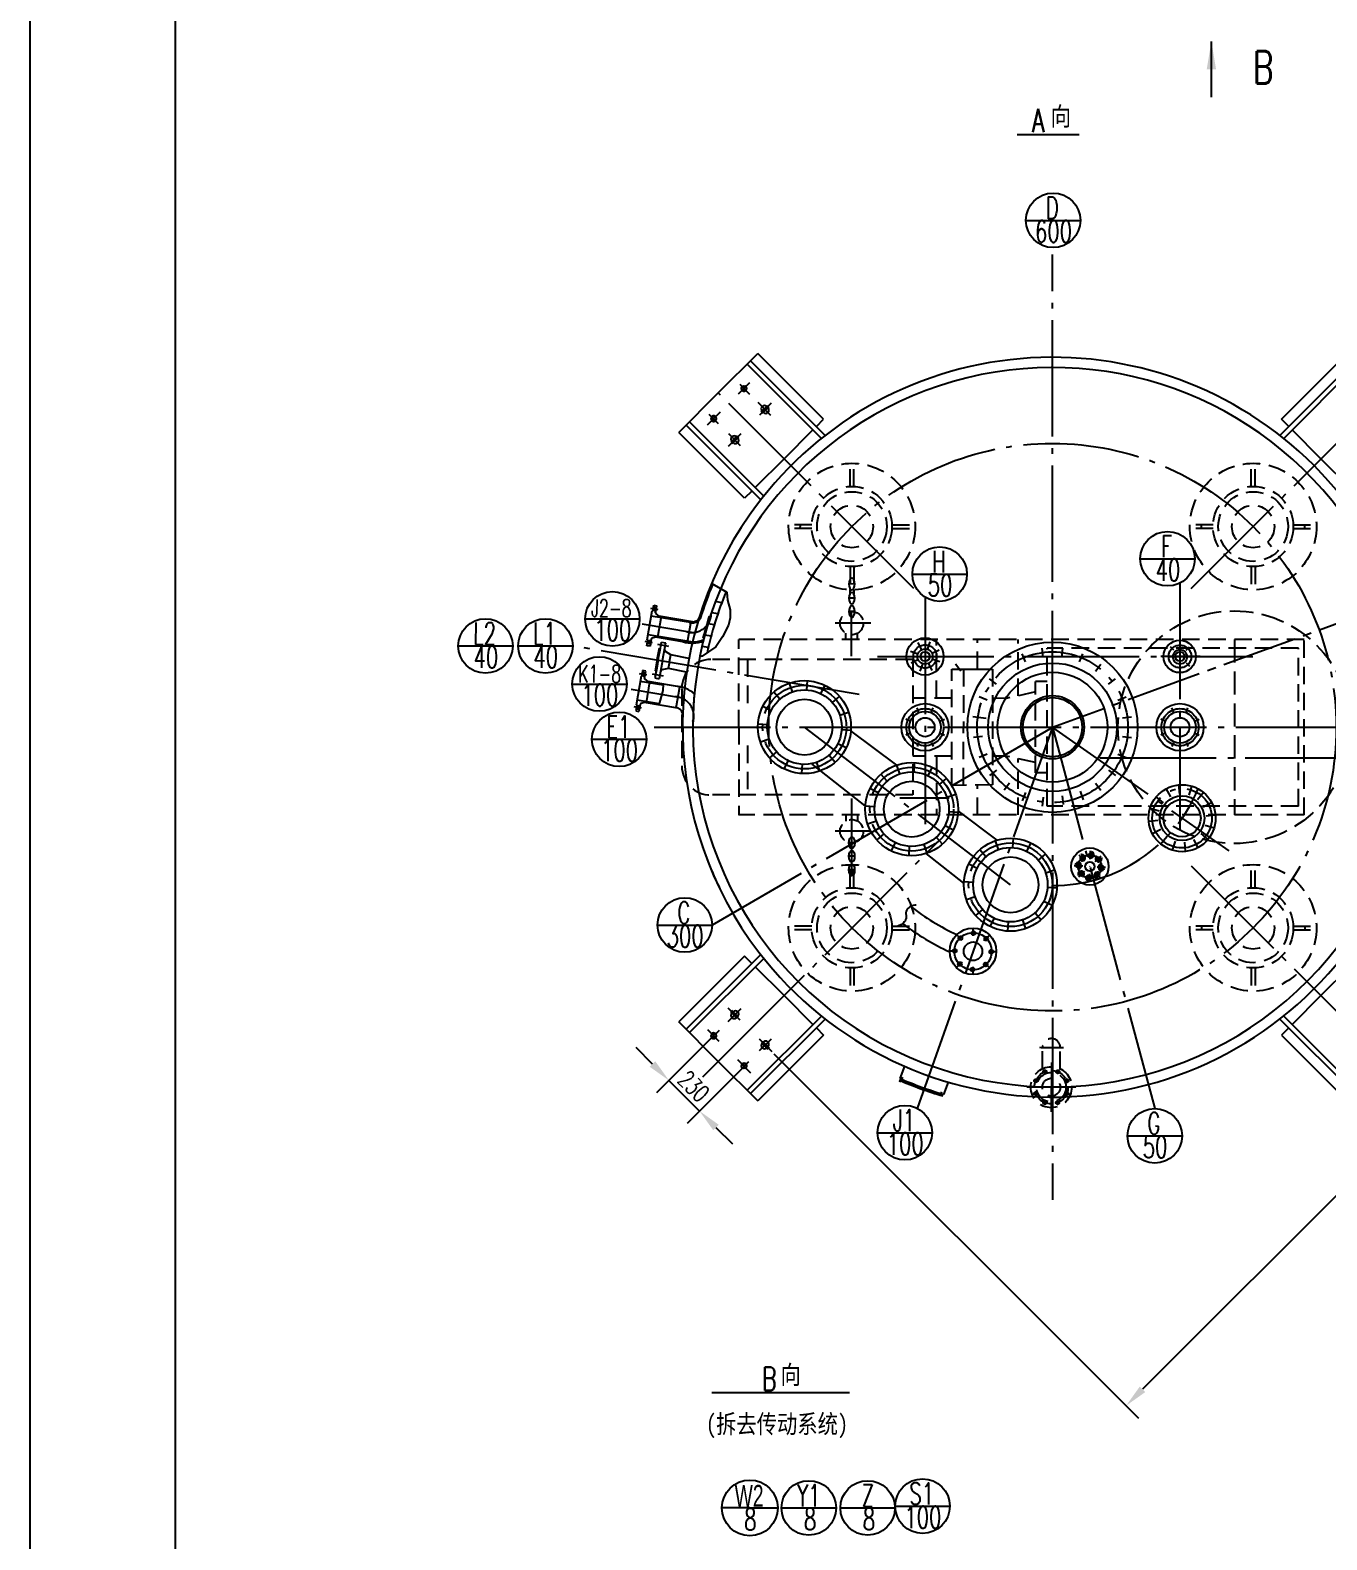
# Model space of a CAD drawing. Extents: x -1586 to 4745, y 878 to 5807.
# Drawn here: x -1586.5 to -1363.5, y 5029.7 to 5289.3 of the extents above; entities that cross this region are included whole.
import ezdxf
from ezdxf.enums import TextEntityAlignment as Align

# ---------------------------------------------------------------- set-up
doc = ezdxf.new("R2010")
doc.units = 0
doc.header["$MEASUREMENT"] = 0
doc.header["$PDMODE"] = 66
for name, pattern in [('CENTER', [17.5, 13, -1.5, 1.5, -1.5]), ('DASHDOT-M', [25, 20, -2, 1, -2]), ('DASHED', [5.5, 4, -1.5]), ('HIDDEN-M', [4.5, 3, -1.5])]:
    doc.linetypes.add(name, pattern=pattern)
doc.layers.get('0').update_dxf_attribs({"linetype": 'CONTINUOUS'})
doc.layers.get('DEFPOINTS').update_dxf_attribs({"linetype": 'CONTINUOUS'})
for name, color, linetype in [('2', 1, 'CONTINUOUS'), ('4', 4, 'CONTINUOUS'), ('SZB', 7, 'CONTINUOUS'), ('中心线层', 5, 'CENTER'), ('主体层', 1, 'CONTINUOUS'), ('剖面层', 3, 'CONTINUOUS'), ('图块层', 7, 'CONTINUOUS'), ('虚线层', 2, 'DASHED')]:
    doc.layers.add(name, color=color, linetype=linetype)
doc.styles.add('ROMANS', font='ROMANS', dxfattribs={"width": 0.7, "height": 175})
doc.styles.get("Standard").update_dxf_attribs({"font": 'txt.shx', "width": 0.7, "bigfont": 'hztxt.shx'})
doc.styles.add('STYLE1', font='txt.shx', dxfattribs={"width": 0.66})
doc.styles.add('STYLE3', font='SIMFANG.TTF', dxfattribs={"width": 0.8, "height": 3})
doc.dimstyles.new('STANDARD$0', dxfattribs={"dimtxt": 3, "dimasz": 4, "dimexe": 3, "dimexo": 0.5, "dimgap": 0.8, "dimtad": 1, "dimdsep": 46, "dimtxsty": 'Standard', "dimcen": 0, "dimadec": 0, "dimazin": 0, "dimtfac": 0.7, "dimtmove": 0, "dimatfit": 0, "dimfxl": 1, "dimtzin": 0, "dimarcsym": 0})

# ---------------------------------------------------------------- blocks, each defined once
blk = doc.blocks.new('*X39')
at = {"color": 0, "linetype": 'Continuous'}
for p, q in [((13294.1, 12317.9), (13317.8, 12341.7)), ((13346.1, 12281.6), (13369.7, 12305.2)), ((13396.6, 12243.7), (13420.1, 12267.2)), ((13445.7, 12204.4), (13469.1, 12227.8)), ((13493.2, 12163.6), (13516.6, 12186.9))]:
    blk.add_line(p, q, dxfattribs=at)
blk = doc.blocks.new('*D59')
at = {"layer": 'DEFPOINTS', "color": 0}
for p in [(-1468.94, 5116.35), (-1463.69, 5111.1), (-1476.63, 5108.66)]:
    blk.add_point(p, dxfattribs=at)
at = {"layer": '剖面层', "color": 0, "lineweight": -2}
for p, q in [((-1479.46, 5111.49), (-1482.29, 5114.31)), ((-1469.29, 5116), (-1478.75, 5106.54)), ((-1464.04, 5110.74), (-1473.5, 5101.28)), ((-1471.38, 5103.41), (-1476.63, 5108.66)), ((-1468.55, 5100.58), (-1465.72, 5097.75))]:
    blk.add_line(p, q, dxfattribs=at)
at = {"layer": '剖面层', "color": 0}
for points in [[(-1478.99, 5111.96), (-1479.93, 5111.01), (-1476.63, 5108.66)], [(-1468.08, 5101.05), (-1469.02, 5100.11), (-1471.38, 5103.41)]]:
    blk.add_solid(points, dxfattribs=at)
at = {"layer": '剖面层', "color": 0, "insert": (-1472.38, 5107.66), "char_height": 3, "attachment_point": 5, "rotation": 315}
blk.add_mtext('230', dxfattribs=at)
blk = doc.blocks.new('*D49')
at = {"layer": 'DEFPOINTS', "color": 0}
for p in [(-1354.91, 5217.74), (-1458.97, 5113.62), (-1398.03, 5052.72)]:
    blk.add_point(p, dxfattribs=at)
at = {"layer": '剖面层', "color": 0, "lineweight": -2}
for p, q in [((-1354.56, 5217.38), (-1291.85, 5154.71)), ((-1296.8, 5154), (-1395.2, 5055.55)), ((-1458.62, 5113.27), (-1395.91, 5050.6))]:
    blk.add_line(p, q, dxfattribs=at)
at = {"layer": '剖面层', "color": 0}
for points in [[(-1297.27, 5154.47), (-1296.33, 5153.53), (-1293.97, 5156.83)], [(-1395.67, 5056.02), (-1394.73, 5055.07), (-1398.03, 5052.72)]]:
    blk.add_solid(points, dxfattribs=at)
at = {"layer": '剖面层', "color": 0, "insert": (-1347.49, 5106.54), "char_height": 3, "attachment_point": 5, "rotation": 45.0162, "style": 'STYLE1'}
blk.add_mtext('\\A1;4610', dxfattribs=at)

msp = doc.modelspace()

# ---------------------------------------------------------------- linework, layer by layer
at = {"layer": '2', "color": 7, "linetype": 'Continuous'}
for p, q in [((-1416.742, 5271.314), (-1406.102, 5271.314)), ((-1469.269, 5194.121), (-1466.681, 5192.66)), ((-1466.681, 5192.66), (-1466.586, 5191.27)), ((-1466.586, 5191.27), (-1466.115, 5189.581)), ((-1466.115, 5189.581), (-1466.111, 5188.207)), ((-1466.369, 5186.972), (-1467.426, 5184.925)), ((-1466.111, 5188.207), (-1466.369, 5186.972)), ((-1467.426, 5184.925), (-1468.568, 5183.224)), ((-1470.921, 5181.634), (-1471.308, 5181.525)), ((-1468.568, 5183.224), (-1470.921, 5181.634)), ((-1469.238, 5054.999), (-1445.579, 5054.999))]:
    msp.add_line(p, q, dxfattribs=at)
at = {"layer": '2', "color": 6, "linetype": 'HIDDEN-M'}
for p, q in [((-1445.498, 5210.805), (-1445.498, 5214.792)), ((-1444.858, 5210.805), (-1444.858, 5214.792)), ((-1376.485, 5210.805), (-1376.485, 5214.792)), ((-1375.845, 5210.805), (-1375.845, 5214.792)), ((-1452.067, 5204.237), (-1456.054, 5204.237)), ((-1452.067, 5203.597), (-1456.054, 5203.597)), ((-1438.29, 5204.237), (-1434.303, 5204.237)), ((-1438.29, 5203.597), (-1434.303, 5203.597)), ((-1383.053, 5204.237), (-1387.04, 5204.237)), ((-1383.053, 5203.597), (-1387.04, 5203.597)), ((-1369.276, 5204.237), (-1365.29, 5204.237)), ((-1369.276, 5203.597), (-1365.29, 5203.597)), ((-1445.498, 5197.028), (-1445.498, 5193.041)), ((-1444.858, 5197.028), (-1444.858, 5193.041)), ((-1376.485, 5197.028), (-1376.485, 5193.041)), ((-1375.845, 5197.028), (-1375.845, 5193.041)), ((-1445.498, 5141.792), (-1445.498, 5146.417)), ((-1444.858, 5141.792), (-1444.858, 5146.507)), ((-1376.485, 5141.792), (-1376.485, 5145.778)), ((-1375.845, 5141.792), (-1375.845, 5145.778)), ((-1452.067, 5135.223), (-1456.054, 5135.223)), ((-1452.067, 5135.223), (-1456.054, 5135.223)), ((-1438.29, 5135.223), (-1434.303, 5135.223)), ((-1383.053, 5135.223), (-1387.04, 5135.223)), ((-1369.276, 5135.223), (-1365.29, 5135.223)), ((-1452.067, 5134.583), (-1456.054, 5134.583)), ((-1452.067, 5134.583), (-1456.054, 5134.583)), ((-1438.29, 5134.583), (-1434.303, 5134.583)), ((-1383.053, 5134.583), (-1387.04, 5134.583)), ((-1369.276, 5134.583), (-1365.29, 5134.583)), ((-1445.498, 5128.014), (-1445.498, 5124.028)), ((-1444.858, 5128.014), (-1444.858, 5124.028)), ((-1376.485, 5128.014), (-1376.485, 5124.028)), ((-1375.845, 5128.014), (-1375.845, 5124.028)), ((-1412.411, 5110.676), (-1412.398, 5114.346)), ((-1409.339, 5110.665), (-1409.326, 5114.336)), ((-1411.847, 5109.848), (-1412.11, 5110.488)), ((-1409.908, 5109.842), (-1409.641, 5110.479)), ((-1413.23, 5106.542), (-1413.87, 5106.28)), ((-1413.224, 5108.482), (-1413.861, 5108.748)), ((-1408.547, 5106.526), (-1407.91, 5106.259)), ((-1408.541, 5108.465), (-1407.901, 5108.728)), ((-1411.864, 5105.166), (-1412.13, 5104.528)), ((-1409.924, 5105.159), (-1409.662, 5104.519))]:
    msp.add_line(p, q, dxfattribs=at)
for centre, radius in [((-1445.178, 5203.917), 10.88), ((-1376.165, 5203.917), 10.88), ((-1445.178, 5203.917), 6.896), ((-1376.165, 5203.917), 6.896), ((-1445.178, 5203.917), 5.994), ((-1376.165, 5203.917), 5.994), ((-1445.178, 5203.917), 3.648), ((-1376.165, 5203.917), 3.648), ((-1445.178, 5134.903), 10.88), ((-1376.165, 5134.903), 10.88), ((-1445.178, 5134.903), 6.896), ((-1445.178, 5134.903), 5.994), ((-1376.165, 5134.903), 6.896), ((-1376.165, 5134.903), 5.994), ((-1445.178, 5134.903), 3.648), ((-1376.165, 5134.903), 3.648), ((-1410.886, 5107.504), 3.52), ((-1410.886, 5107.504), 2.88), ((-1410.886, 5107.504), 2.528), ((-1410.886, 5107.504), 1.536), ((-1411.978, 5110.168), 0.288), ((-1409.774, 5110.161), 0.288), ((-1413.55, 5106.411), 0.288), ((-1413.543, 5108.615), 0.288), ((-1408.229, 5106.392), 0.288), ((-1408.221, 5108.597), 0.288), ((-1411.997, 5104.847), 0.288), ((-1409.793, 5104.839), 0.288)]:
    msp.add_circle(centre, radius, dxfattribs=at)
at = {"layer": '2', "color": 7, "linetype": 'Continuous'}
for centre, start, end in [((-1468.937, 5116.349), 216.24469, 151.66254), ((-1463.733, 5111.144), 298.33746, 233.75531)]:
    msp.add_arc(centre, 0.48, start, end, dxfattribs=at)
at = {"layer": '2', "color": 6, "linetype": 'HIDDEN-M'}
msp.add_arc((-1410.862, 5114.32), 1.536, 359.00232, 180.60148, dxfattribs=at)
msp.add_arc((-1410.862, 5114.32), 1.536, 359.00232, 180.60148, dxfattribs=at)
at = {"layer": 'SZB', "color": 4, "linetype": 'Continuous'}
msp.add_line((-1383.346, 5277.751), (-1383.346, 5287.351), dxfattribs=at)
at = {"layer": 'SZB', "color": 7, "linetype": 'Continuous'}
for q in [(-1467.526, 5035.153), (-1457.926, 5035.153)]:
    msp.add_line((-1462.726, 5035.153), q, dxfattribs=at)
msp.add_circle((-1462.726, 5035.153), 4.8, dxfattribs=at)
at = {"layer": 'SZB', "color": 4, "linetype": 'Continuous'}
msp.add_solid([(-1383.346, 5287.351), (-1384.146, 5282.551), (-1382.546, 5282.551)], dxfattribs=at)
at = {"layer": '中心线层', "color": 5, "linetype": 'DASHDOT-M'}
for p, q in [((-1410.672, 5169.41), (-1410.672, 5250.69)), ((-1464.695, 5226.714), (-1462.718, 5228.69)), ((-1464.447, 5228.39), (-1462.766, 5226.709)), ((-1434.527, 5193.265), (-1468.145, 5226.884)), ((-1386.817, 5193.265), (-1353.198, 5226.884)), ((-1467.807, 5223.601), (-1470.08, 5221.328)), ((-1469.803, 5223.23), (-1468.16, 5221.612)), ((-1459.09, 5223.033), (-1461.315, 5225.258)), ((-1461.025, 5223.143), (-1458.999, 5225.168)), ((-1460.767, 5223.627), (-1459.643, 5224.751)), ((-1460.553, 5223.388), (-1459.404, 5224.538)), ((-1464.286, 5219.882), (-1466.46, 5217.708)), ((-1464.322, 5217.803), (-1466.333, 5219.846)), ((-1464.889, 5219.505), (-1466.013, 5218.381)), ((-1464.65, 5219.291), (-1465.799, 5218.142)), ((-1388.752, 5194.205), (-1388.752, 5152.749)), ((-1478.515, 5189.597), (-1479.777, 5189.81)), ((-1432.592, 5191.627), (-1432.592, 5152.749)), ((-1472.734, 5185.697), (-1481.224, 5187.136)), ((-1443.914, 5175.036), (-1493.19, 5183.386)), ((-1479.472, 5183.917), (-1480.734, 5184.13)), ((-1433.759, 5181.974), (-1435.119, 5182.444)), ((-1433.132, 5182.681), (-1433.761, 5183.975)), ((-1432.592, 5181.57), (-1432.596, 5181.639)), ((-1432.188, 5182.738), (-1431.718, 5184.098)), ((-1431.48, 5182.11), (-1430.186, 5182.739)), ((-1415.318, 5180.627), (-1415.908, 5182.051)), ((-1412.256, 5181.447), (-1412.458, 5182.975)), ((-1409.087, 5181.447), (-1408.886, 5182.975)), ((-1406.025, 5180.627), (-1405.436, 5182.051)), ((-1389.826, 5182.645), (-1390.405, 5183.224)), ((-1387.677, 5182.645), (-1387.098, 5183.224)), ((-1440.77, 5181.57), (-1376.194, 5181.57)), ((-1433.703, 5181.03), (-1434.997, 5180.4)), ((-1432.995, 5180.402), (-1433.465, 5179.042)), ((-1432.051, 5180.459), (-1431.422, 5179.165)), ((-1431.424, 5181.166), (-1430.064, 5180.696)), ((-1426.441, 5179.042), (-1427.379, 5180.265)), ((-1403.281, 5179.042), (-1402.342, 5180.265)), ((-1385.268, 5181.57), (-1392.056, 5181.57)), ((-1387.677, 5180.495), (-1387.098, 5179.916)), ((-1480.413, 5178.366), (-1481.674, 5178.581)), ((-1420.304, 5176.801), (-1421.527, 5177.739)), ((-1401.039, 5176.801), (-1399.817, 5177.739)), ((-1474.637, 5174.465), (-1483.128, 5175.904)), ((-1421.889, 5174.056), (-1423.313, 5174.646)), ((-1399.455, 5174.056), (-1398.031, 5174.646)), ((-1481.381, 5172.687), (-1482.642, 5172.903)), ((-1433.697, 5172.078), (-1433.967, 5172.729)), ((-1431.486, 5172.078), (-1431.217, 5172.729)), ((-1389.857, 5172.078), (-1390.127, 5172.729)), ((-1387.646, 5172.078), (-1387.377, 5172.729)), ((-1479.163, 5169.41), (-1315.952, 5169.41)), ((-1410.672, 5169.366), (-1469.226, 5135.392)), ((-1417.907, 5142.317), (-1453.31, 5169.41)), ((-1435.26, 5170.515), (-1435.911, 5170.785)), ((-1410.672, 5169.41), (-1433.929, 5103.854)), ((-1429.923, 5170.515), (-1429.272, 5170.785)), ((-1422.103, 5170.915), (-1424.377, 5171.214)), ((-1410.672, 5169.41), (-1410.672, 5088.13)), ((-1410.672, 5169.41), (-1393.089, 5103.826)), ((-1410.672, 5169.366), (-1380.338, 5148.126)), ((-1398.634, 5170.995), (-1397.106, 5171.196)), ((-1391.42, 5170.515), (-1392.071, 5170.785)), ((-1386.083, 5170.515), (-1385.432, 5170.785)), ((-1435.26, 5168.305), (-1435.911, 5168.035)), ((-1433.697, 5166.741), (-1433.967, 5166.09)), ((-1431.486, 5166.741), (-1431.217, 5166.09)), ((-1429.923, 5168.305), (-1429.272, 5168.035)), ((-1422.709, 5167.825), (-1424.237, 5167.624)), ((-1398.634, 5167.825), (-1397.106, 5167.624)), ((-1391.42, 5168.305), (-1392.071, 5168.035)), ((-1389.857, 5166.741), (-1390.127, 5166.09)), ((-1387.646, 5166.741), (-1387.377, 5166.09)), ((-1386.083, 5168.305), (-1385.432, 5168.035)), ((-1421.889, 5164.764), (-1423.313, 5164.174)), ((-1402.545, 5164.13), (-1358.828, 5164.13)), ((-1399.455, 5164.764), (-1398.031, 5164.174)), ((-1420.304, 5162.019), (-1421.527, 5161.08)), ((-1401.039, 5162.019), (-1399.817, 5161.08)), ((-1388.752, 5161.44), (-1388.752, 5151.69)), ((-1418.063, 5159.778), (-1419.001, 5158.555)), ((-1405.944, 5158.385), (-1405.384, 5156.949)), ((-1403.281, 5159.778), (-1402.342, 5158.555)), ((-1390.339, 5157.42), (-1391.1, 5158.848)), ((-1388.792, 5157.887), (-1388.948, 5159.498)), ((-1387.184, 5157.727), (-1386.712, 5159.275)), ((-1436.946, 5157.25), (-1428.461, 5157.25)), ((-1415.318, 5158.193), (-1415.908, 5156.769)), ((-1412.256, 5157.372), (-1412.458, 5155.844)), ((-1409.022, 5157.627), (-1408.852, 5156.095)), ((-1391.589, 5156.396), (-1392.839, 5157.424)), ((-1385.759, 5156.963), (-1384.731, 5158.213)), ((-1384.736, 5155.713), (-1383.308, 5156.474)), ((-1392.513, 5153.364), (-1394.124, 5153.207)), ((-1392.353, 5154.972), (-1393.901, 5155.443)), ((-1384.268, 5154.166), (-1382.658, 5154.323)), ((-1392.046, 5151.817), (-1393.474, 5151.056)), ((-1391.022, 5150.566), (-1392.05, 5149.317)), ((-1385.192, 5151.133), (-1383.942, 5150.105)), ((-1384.429, 5152.558), (-1382.881, 5152.086)), ((-1467.466, 5112.615), (-1430.492, 5149.589)), ((-1404.201, 5146.69), (-1404.145, 5148.128)), ((-1389.598, 5149.803), (-1390.069, 5148.255)), ((-1387.99, 5149.642), (-1387.833, 5148.032)), ((-1386.443, 5150.11), (-1385.681, 5148.682)), ((-1405.484, 5145.504), (-1406.922, 5145.56)), ((-1405.089, 5146.363), (-1406.065, 5147.419)), ((-1404.25, 5145.456), (-1404.222, 5145.519)), ((-1403.343, 5146.295), (-1402.286, 5147.272)), ((-1403.015, 5145.407), (-1401.577, 5145.351)), ((-1386.817, 5145.555), (-1353.198, 5111.936)), ((-1405.157, 5144.617), (-1406.213, 5143.64)), ((-1404.298, 5144.221), (-1404.354, 5142.783)), ((-1403.411, 5144.549), (-1402.434, 5143.492)), ((-1426.215, 5132.757), (-1427.139, 5133.688)), ((-1424.335, 5133.529), (-1424.331, 5134.841)), ((-1422.46, 5132.746), (-1421.53, 5133.671)), ((-1426.998, 5130.882), (-1428.309, 5130.886)), ((-1421.688, 5130.867), (-1420.377, 5130.863)), ((-1426.226, 5129.003), (-1427.156, 5128.078)), ((-1424.351, 5128.22), (-1424.355, 5126.908)), ((-1422.471, 5128.992), (-1421.546, 5128.062)), ((-1464.295, 5120.991), (-1466.52, 5118.766)), ((-1464.405, 5119.057), (-1466.43, 5121.082)), ((-1464.889, 5119.315), (-1466.013, 5120.439)), ((-1464.65, 5119.528), (-1465.799, 5120.678)), ((-1467.976, 5115.387), (-1469.952, 5117.363)), ((-1469.652, 5115.634), (-1467.971, 5117.315)), ((-1461.144, 5115.796), (-1458.97, 5113.622)), ((-1459.064, 5115.76), (-1461.108, 5113.749)), ((-1460.767, 5115.193), (-1459.643, 5114.068)), ((-1460.553, 5115.432), (-1459.404, 5114.282)), ((-1467.466, 5112.615), (-1470.861, 5109.221)), ((-1464.863, 5112.274), (-1462.59, 5110.001)), ((-1464.492, 5110.278), (-1462.874, 5111.922)), ((-1410.871, 5111.728), (-1410.9, 5103.28)), ((-1406.662, 5107.489), (-1415.11, 5107.518))]:
    msp.add_line(p, q, dxfattribs=at)
at = {"layer": '中心线层'}
for p, q in [((-1352.548, 5190.572), (-1410.657, 5169.356)), ((-1476.653, 5183.295), (-1478.54, 5183.651)), ((-1477.597, 5178.17), (-1479.483, 5178.526))]:
    msp.add_line(p, q, dxfattribs=at)
at = {"layer": '中心线层', "color": 5, "linetype": 'DASHDOT-M'}
for centre, radius in [((-1410.672, 5169.41), 48.8), ((-1432.592, 5181.57), 2), ((-1410.672, 5169.41), 12.96), ((-1388.752, 5181.57), 1.952), ((-1453.328, 5169.424), 7.2), ((-1432.592, 5169.41), 3.2), ((-1388.752, 5169.41), 3.2), ((-1434.89, 5155.314), 7.2), ((-1388.391, 5153.765), 5.12), ((-1417.907, 5142.317), 7.2), ((-1404.25, 5145.456), 2), ((-1424.343, 5130.875), 3.2)]:
    msp.add_circle(centre, radius, dxfattribs=at)
for centre, radius, start, end in [((-1463.733, 5227.675), 0.48, 126.24469, 61.66254), ((-1468.937, 5222.471), 0.48, 208.33746, 143.75531), ((-1472.645, 5188.976), 3.281, 252.30549, 357.9963), ((-1475.634, 5171.34), 3.281, 342.76787, 88.45868), ((-1410.672, 5169.366), 27.2, 270, 337.15601), ((-1410.672, 5169.359), 55.04, 267.6987, 271.974)]:
    msp.add_arc(centre, radius, start, end, dxfattribs=at)
at = {"layer": '主体层', "color": 1, "linetype": 'Continuous'}
for p, q in [((-1468.145, 5226.884), (-1461.357, 5233.672)), ((-1450.043, 5222.358), (-1461.357, 5233.672)), ((-1371.3, 5222.358), (-1359.986, 5233.672)), ((-1450.426, 5219.075), (-1463.19, 5231.839)), ((-1449.768, 5219.594), (-1462.602, 5232.427)), ((-1371.575, 5219.594), (-1358.742, 5232.427)), ((-1370.918, 5219.075), (-1358.153, 5231.839)), ((-1468.145, 5226.884), (-1474.933, 5220.095)), ((-1460.395, 5223.546), (-1460.622, 5223.772)), ((-1459.603, 5224.338), (-1459.83, 5224.564)), ((-1460.856, 5208.507), (-1473.689, 5221.34)), ((-1460.337, 5209.164), (-1473.101, 5221.928)), ((-1451.288, 5221.114), (-1450.043, 5222.358)), ((-1370.055, 5221.114), (-1371.3, 5222.358)), ((-1463.62, 5208.782), (-1474.933, 5220.095)), ((-1465.6, 5218.342), (-1465.826, 5218.568)), ((-1464.808, 5219.134), (-1465.034, 5219.36)), ((-1456.832, 5215.57), (-1451.876, 5220.525)), ((-1364.512, 5215.57), (-1369.467, 5220.525)), ((-1456.832, 5215.57), (-1461.787, 5210.614)), ((-1364.512, 5215.57), (-1359.556, 5210.614)), ((-1462.375, 5210.026), (-1463.62, 5208.782)), ((-1480.36, 5184.424), (-1479.52, 5189.409)), ((-1479.52, 5189.409), (-1479.426, 5189.393)), ((-1479.426, 5189.393), (-1479.261, 5190.372)), ((-1478.878, 5189.366), (-1479.415, 5189.457)), ((-1478.783, 5189.934), (-1479.319, 5190.025)), ((-1479.261, 5190.372), (-1478.724, 5190.281)), ((-1478.928, 5189.071), (-1478.724, 5190.281)), ((-1472.614, 5187.332), (-1479.669, 5188.527)), ((-1478.303, 5188.491), (-1478.851, 5188.891)), ((-1477.994, 5188.438), (-1478.604, 5184.842)), ((-1472.581, 5187.521), (-1478.303, 5188.491)), ((-1472.883, 5187.572), (-1473.493, 5183.976)), ((-1469.733, 5188.483), (-1469.496, 5188.41)), ((-1480.43, 5183.429), (-1480.265, 5184.408)), ((-1480.265, 5184.408), (-1480.36, 5184.424)), ((-1479.74, 5184.254), (-1480.276, 5184.345)), ((-1472.893, 5184.069), (-1480.211, 5185.309)), ((-1479.686, 5184.573), (-1479.894, 5183.339)), ((-1478.91, 5184.894), (-1479.56, 5184.696)), ((-1472.925, 5183.879), (-1478.91, 5184.894)), ((-1470.808, 5184.708), (-1470.592, 5184.674)), ((-1479.894, 5183.339), (-1480.43, 5183.429)), ((-1479.835, 5183.686), (-1480.372, 5183.777)), ((-1478.669, 5181.062), (-1478.267, 5183.042)), ((-1478.492, 5181.03), (-1478.09, 5183.008)), ((-1478.267, 5183.042), (-1478.09, 5183.008)), ((-1478.09, 5183.008), (-1477.891, 5184.043)), ((-1477.891, 5184.043), (-1477.152, 5183.904)), ((-1477.726, 5180.885), (-1477.152, 5183.904)), ((-1476.296, 5181.835), (-1477.25, 5182.442)), ((-1473.197, 5181.251), (-1476.296, 5181.835)), ((-1481.157, 5179.142), (-1481.323, 5178.164)), ((-1480.62, 5179.05), (-1481.157, 5179.142)), ((-1480.831, 5177.816), (-1480.62, 5179.05)), ((-1478.738, 5179.574), (-1479.056, 5177.884)), ((-1478.669, 5181.065), (-1479.015, 5179.075)), ((-1479.015, 5179.075), (-1478.838, 5179.041)), ((-1478.492, 5181.03), (-1478.738, 5179.574)), ((-1477.726, 5180.885), (-1478.318, 5177.744)), ((-1476.741, 5179.48), (-1477.849, 5179.262)), ((-1473.618, 5178.891), (-1476.741, 5179.48)), ((-1481.418, 5178.18), (-1482.268, 5173.196)), ((-1477.654, 5176.632), (-1481.569, 5177.295)), ((-1481.323, 5178.164), (-1481.418, 5178.18)), ((-1480.776, 5178.135), (-1481.313, 5178.227)), ((-1480.68, 5178.703), (-1481.216, 5178.795)), ((-1480.204, 5177.258), (-1480.752, 5177.66)), ((-1480.507, 5173.61), (-1479.898, 5177.207)), ((-1474.219, 5176.244), (-1480.204, 5177.258)), ((-1479.056, 5177.884), (-1478.318, 5177.744)), ((-1477.652, 5176.826), (-1477.66, 5175.725)), ((-1478.319, 5173.434), (-1482.117, 5174.077)), ((-1478.135, 5174.083), (-1478.372, 5173.248)), ((-1477.66, 5175.725), (-1478.135, 5174.083)), ((-1475.396, 5172.744), (-1474.787, 5176.34)), ((-1482.173, 5173.18), (-1482.34, 5172.202)), ((-1482.34, 5172.202), (-1481.804, 5172.11)), ((-1481.744, 5172.457), (-1482.281, 5172.549)), ((-1482.268, 5173.196), (-1482.173, 5173.18)), ((-1481.648, 5173.025), (-1482.184, 5173.117)), ((-1481.597, 5173.32), (-1481.804, 5172.11)), ((-1480.816, 5173.662), (-1481.465, 5173.465)), ((-1475.094, 5172.693), (-1480.816, 5173.662)), ((-1437.45, 5162.894), (-1445.352, 5168.794)), ((-1442.869, 5155.902), (-1452.011, 5163.06)), ((-1420.168, 5149.991), (-1426.896, 5155.014)), ((-1425.901, 5142.615), (-1432.407, 5147.709)), ((-1463.62, 5130.038), (-1474.933, 5118.724)), ((-1460.856, 5130.313), (-1473.689, 5117.48)), ((-1462.375, 5128.794), (-1463.62, 5130.038)), ((-1460.337, 5129.656), (-1473.101, 5116.892)), ((-1456.832, 5123.25), (-1461.787, 5128.205)), ((-1364.512, 5123.25), (-1359.556, 5128.205)), ((-1456.832, 5123.25), (-1451.876, 5118.295)), ((-1364.512, 5123.25), (-1369.467, 5118.295)), ((-1465.6, 5120.478), (-1465.826, 5120.252)), ((-1464.808, 5119.686), (-1465.034, 5119.46)), ((-1450.426, 5119.745), (-1463.19, 5106.981)), ((-1370.918, 5119.745), (-1358.153, 5106.981)), ((-1468.145, 5111.936), (-1474.933, 5118.724)), ((-1449.768, 5119.226), (-1462.602, 5106.393)), ((-1451.288, 5117.706), (-1450.043, 5116.462)), ((-1371.575, 5119.226), (-1358.742, 5106.393)), ((-1370.055, 5117.706), (-1371.3, 5116.462)), ((-1450.043, 5116.462), (-1461.357, 5105.148)), ((-1460.395, 5115.274), (-1460.622, 5115.047)), ((-1459.603, 5114.482), (-1459.83, 5114.256)), ((-1371.3, 5116.462), (-1359.986, 5105.148)), ((-1468.145, 5111.936), (-1461.357, 5105.148)), ((-1436.417, 5109.195), (-1436.972, 5108.363)), ((-1436.145, 5111.117), (-1436.913, 5109.008)), ((-1429.756, 5106.699), (-1430.034, 5106.005)), ((-1428.628, 5108.381), (-1429.395, 5106.272))]:
    msp.add_line(p, q, dxfattribs=at)
at = {"layer": '主体层'}
for p, q in [((-1476.543, 5180.682), (-1476.324, 5181.841)), ((-1476.55, 5180.645), (-1476.768, 5179.485))]:
    msp.add_line(p, q, dxfattribs=at)
at = {"layer": '主体层', "color": 1, "linetype": 'Continuous'}
for centre, radius in [((-1463.733, 5227.675), 0.416), ((-1468.937, 5222.471), 0.416), ((-1432.592, 5181.57), 3.2), ((-1388.794, 5181.57), 2.781), ((-1432.592, 5181.57), 1.308), ((-1432.592, 5181.57), 0.8), ((-1410.672, 5169.41), 14.64), ((-1388.752, 5181.518), 1.239), ((-1388.752, 5181.57), 0.812), ((-1410.672, 5169.41), 11.04), ((-1453.328, 5169.424), 8), ((-1410.672, 5169.41), 9.44), ((-1453.328, 5169.424), 6.4), ((-1453.328, 5169.424), 4.8), ((-1410.672, 5169.41), 5.44), ((-1410.672, 5169.41), 5.088), ((-1432.592, 5169.41), 4.064), ((-1432.592, 5169.41), 2.72), ((-1388.752, 5169.41), 4.064), ((-1388.752, 5169.41), 2.72), ((-1432.592, 5169.41), 1.632), ((-1388.752, 5169.41), 1.632), ((-1434.89, 5155.314), 8), ((-1434.89, 5155.314), 6.4), ((-1434.89, 5155.314), 4.8), ((-1388.391, 5153.765), 5.76), ((-1388.391, 5153.765), 3.84), ((-1388.391, 5153.765), 3.2), ((-1417.907, 5142.317), 8), ((-1417.907, 5142.317), 6.4), ((-1404.25, 5145.456), 3.2), ((-1417.907, 5142.317), 4.8), ((-1406.245, 5145.594), 0.321), ((-1405.563, 5146.965), 0.321), ((-1404.25, 5145.456), 0.8), ((-1404.111, 5147.451), 0.321), ((-1402.741, 5146.769), 0.321), ((-1402.255, 5145.317), 0.321), ((-1405.758, 5144.143), 0.321), ((-1404.388, 5143.461), 0.321), ((-1402.937, 5143.947), 0.321), ((-1424.343, 5130.875), 4), ((-1426.519, 5133.144), 0.321), ((-1424.343, 5130.875), 1.6), ((-1424.277, 5134.018), 0.321), ((-1422.074, 5133.05), 0.321), ((-1427.486, 5130.941), 0.321), ((-1421.2, 5130.808), 0.321), ((-1426.612, 5128.699), 0.321), ((-1424.409, 5127.732), 0.321), ((-1422.167, 5128.605), 0.321), ((-1468.937, 5116.349), 0.416), ((-1463.733, 5111.144), 0.416)]:
    msp.add_circle(centre, radius, dxfattribs=at)
for centre, radius, start, end in [((-1410.672, 5169.41), 61.856, 325, 180), ((-1410.672, 5169.41), 63.616, 45, 145), ((-1460.226, 5224.168), 0.56, 45, 225), ((-1459.999, 5223.942), 0.56, 225, 45), ((-1465.43, 5218.964), 0.56, 45, 225), ((-1465.204, 5218.738), 0.56, 225, 45), ((-1410.672, 5169.41), 63.616, 325, 45), ((-1410.672, 5169.41), 63.616, 145, 217.46653), ((-1410.652, 5169.4), 63.424, 157.15247, 162.84862), ((-1410.652, 5169.4), 60.8, 157.43913, 167.85117), ((-1478.738, 5189.046), 0.192, 170.43924, 233.87419), ((-1472.645, 5188.976), 1.649, 252.30549, 357.9963), ((-1472.645, 5188.976), 1.457, 252.30549, 357.9963), ((-1311.105, 5141.261), 165.507, 163.42209, 164.78087), ((-1479.504, 5184.512), 0.192, 106.94714, 170.38209), ((-1472.645, 5188.976), 5.105, 252.30549, 292.43613), ((-1472.645, 5188.976), 4.913, 252.30549, 294.1082), ((-1477.121, 5182.645), 0.24, 169.31707, 237.51566), ((-1477.803, 5179.027), 0.24, 101.11848, 169.31707), ((-1480.639, 5177.814), 0.192, 170.38209, 233.81704), ((-1475.634, 5171.34), 5.105, 48.32804, 88.45868), ((-1410.672, 5169.41), 61.856, 173.08233, 325), ((-1481.409, 5173.281), 0.192, 106.88999, 170.32494), ((-1475.584, 5171.373), 1.4, 14.09044, 89.21149), ((-1410.65, 5169.411), 63.616, 198.85025, 205.91392), ((-1410.701, 5169.326), 39.2, 231.60352, 245.21247), ((-1410.701, 5169.326), 42.4, 232.62129, 245.41477), ((-1410.672, 5169.41), 63.616, 217.46653, 325), ((-1465.43, 5119.856), 0.56, 135, 315), ((-1465.204, 5120.082), 0.56, 315, 135), ((-1460.226, 5114.652), 0.56, 135, 315), ((-1459.999, 5114.878), 0.56, 315, 135), ((-1410.672, 5169.41), 65.856, 246.51779, 253.48221), ((-1410.81, 5169.133), 65.856, 246.51779, 253.48221)]:
    msp.add_arc(centre, radius, start, end, dxfattribs=at)
at = {"layer": '剖面层'}
for p, q in [((-1415.251, 5256.571), (-1405.874, 5256.571)), ((-1454.06, 5203.597), (-1454.036, 5204.237)), ((-1385.047, 5203.597), (-1385.047, 5204.237)), ((-1367.283, 5203.597), (-1367.283, 5204.237)), ((-1395.571, 5198.382), (-1386.194, 5198.382)), ((-1434.765, 5195.736), (-1425.388, 5195.736)), ((-1444.69, 5194.034), (-1445.681, 5194.041)), ((-1445.503, 5193.067), (-1445.503, 5192.407)), ((-1444.865, 5193.067), (-1444.865, 5192.35)), ((-1444.69, 5191.6), (-1445.681, 5191.606)), ((-1491.049, 5188.031), (-1481.672, 5188.031)), ((-1441.936, 5187.295), (-1448.035, 5187.295)), ((-1444.688, 5189.293), (-1445.679, 5189.299)), ((-1445.218, 5181.644), (-1445.218, 5189.294)), ((-1446.218, 5184.505), (-1446.218, 5185.571)), ((-1445.218, 5182.066), (-1445.218, 5186.313)), ((-1444.218, 5184.505), (-1444.218, 5185.554)), ((-1512.875, 5183.383), (-1503.498, 5183.383)), ((-1502.567, 5183.386), (-1493.19, 5183.386)), ((-1493.272, 5176.839), (-1483.895, 5176.839)), ((-1411.593, 5177.276), (-1413.593, 5177.276)), ((-1418.57, 5174.37), (-1420.965, 5174.376)), ((-1489.883, 5167.331), (-1480.506, 5167.331)), ((-1418.593, 5164.455), (-1420.965, 5164.455)), ((-1411.593, 5161.543), (-1413.593, 5161.543)), ((-1445.218, 5157.176), (-1445.218, 5143.787)), ((-1446.218, 5154.315), (-1446.218, 5153.248)), ((-1444.218, 5154.315), (-1444.218, 5153.266)), ((-1441.936, 5151.525), (-1448.035, 5151.525)), ((-1444.695, 5149.534), (-1445.686, 5149.528)), ((-1444.698, 5147.227), (-1445.69, 5147.221)), ((-1444.698, 5144.88), (-1445.69, 5144.874)), ((-1478.603, 5135.392), (-1469.226, 5135.392)), ((-1385.047, 5135.223), (-1385.047, 5134.583)), ((-1367.283, 5135.223), (-1367.283, 5134.583)), ((-1440.751, 5099.679), (-1431.374, 5099.679)), ((-1397.778, 5099.138), (-1388.401, 5099.138)), ((-1457.279, 5035.153), (-1447.902, 5035.153)), ((-1447.143, 5035.152), (-1437.766, 5035.152)), ((-1437.709, 5035.468), (-1428.333, 5035.468))]:
    msp.add_line(p, q, dxfattribs=at)
for centre in [(-1410.562, 5256.571), (-1390.882, 5198.382), (-1430.077, 5195.736), (-1486.361, 5188.031), (-1508.186, 5183.383), (-1497.879, 5183.386), (-1488.583, 5176.839), (-1485.195, 5167.331), (-1473.914, 5135.392), (-1436.062, 5099.679), (-1393.089, 5099.138), (-1452.591, 5035.153), (-1442.455, 5035.152), (-1433.021, 5035.468)]:
    msp.add_circle(centre, 4.688, dxfattribs=at)
at = {"layer": '剖面层', "extrusion": (0, 0, -1)}
for centre in [(-1445.186, 5194.037), (-1445.186, 5191.603), (-1445.184, 5189.296)]:
    msp.add_ellipse(centre, major_axis=(0.019, -1), ratio=0.4953945, dxfattribs=at)
at = {"layer": '剖面层'}
for centre in [(-1445.191, 5149.531), (-1445.194, 5147.224), (-1445.194, 5144.877)]:
    msp.add_ellipse(centre, major_axis=(0.019, 1), ratio=0.4953945, dxfattribs=at)
at = {"layer": '图块层'}
for p, q in [((-1586.487, 4755.795), (-1586.487, 5806.795)), ((-1455.394, 5175.481), (-1455.91, 5176.995)), ((-1452.918, 5175.811), (-1452.816, 5177.407)), ((-1450.505, 5175.168), (-1449.8, 5176.604)), ((-1457.554, 5174.229), (-1458.611, 5175.431)), ((-1448.522, 5173.651), (-1447.321, 5174.707)), ((-1459.072, 5172.246), (-1460.508, 5172.952)), ((-1447.27, 5171.49), (-1445.756, 5172.006)), ((-1459.715, 5169.833), (-1461.311, 5169.935)), ((-1446.941, 5169.014), (-1445.344, 5168.912)), ((-1459.385, 5167.358), (-1460.899, 5166.841)), ((-1447.584, 5166.601), (-1446.148, 5165.896)), ((-1458.133, 5165.197), (-1459.335, 5164.14)), ((-1456.15, 5163.68), (-1456.856, 5162.244)), ((-1449.101, 5164.618), (-1448.044, 5163.417)), ((-1453.737, 5163.037), (-1453.839, 5161.44)), ((-1451.262, 5163.366), (-1450.745, 5161.852)), ((-1439.117, 5160.12), (-1440.174, 5161.321)), ((-1436.956, 5161.371), (-1437.473, 5162.886)), ((-1434.481, 5161.701), (-1434.379, 5163.298)), ((-1432.068, 5161.058), (-1431.362, 5162.494)), ((-1440.634, 5158.136), (-1442.07, 5158.842)), ((-1430.085, 5159.541), (-1428.883, 5160.598)), ((-1441.277, 5155.723), (-1442.874, 5155.826)), ((-1428.833, 5157.38), (-1427.319, 5157.897)), ((-1440.948, 5153.248), (-1442.462, 5152.732)), ((-1428.503, 5154.905), (-1426.907, 5154.802)), ((-1439.696, 5151.087), (-1440.897, 5150.031)), ((-1430.663, 5150.508), (-1429.607, 5149.307)), ((-1429.146, 5152.492), (-1427.71, 5151.786)), ((-1437.712, 5149.57), (-1438.418, 5148.134)), ((-1435.299, 5148.927), (-1435.402, 5147.33)), ((-1432.824, 5149.257), (-1432.308, 5147.742)), ((-1422.133, 5147.123), (-1423.19, 5148.324)), ((-1419.973, 5148.374), (-1420.489, 5149.889)), ((-1417.497, 5148.704), (-1417.395, 5150.301)), ((-1415.084, 5148.061), (-1414.379, 5149.497)), ((-1423.651, 5145.139), (-1425.087, 5145.845)), ((-1413.101, 5146.544), (-1411.9, 5147.601)), ((-1424.293, 5142.726), (-1425.89, 5142.829)), ((-1411.849, 5144.383), (-1410.335, 5144.9)), ((-1423.964, 5140.251), (-1425.478, 5139.734)), ((-1411.52, 5141.908), (-1409.923, 5141.805)), ((-1422.712, 5138.09), (-1423.914, 5137.034)), ((-1413.68, 5137.511), (-1412.623, 5136.31)), ((-1412.162, 5139.495), (-1410.726, 5138.789)), ((-1420.729, 5136.573), (-1421.434, 5135.137)), ((-1418.316, 5135.93), (-1418.418, 5134.333)), ((-1415.841, 5136.26), (-1415.324, 5134.745))]:
    msp.add_line(p, q, dxfattribs=at)
at = {"layer": '图块层', "color": 1}
msp.add_line((-1561.487, 4765.795), (-1561.487, 5796.795), dxfattribs=at)
at = {"layer": '图块层'}
msp.add_lwpolyline([(-1434.092, 5138.817, 0.1314979), (-1435.128, 5138.563, 0.1526119), (-1435.768, 5137.896, 0.1812722), (-1435.853, 5137.084, -0.1796362), (-1435.935, 5136.264, -0.1134342), (-1436.458, 5135.621, -0.1029758), (-1437.276, 5135.218)], format="xyb", dxfattribs=at)
for centre, start, end in [((-1404.111, 5147.451), 165.2738, 71.93516), ((-1406.245, 5145.594), 255.2738, 161.93516), ((-1405.563, 5146.965), 210.2738, 116.93516), ((-1402.741, 5146.769), 120.2738, 26.93516), ((-1402.255, 5145.317), 75.2738, 341.93516), ((-1405.758, 5144.143), 300.2738, 206.93516), ((-1404.388, 5143.461), 345.2738, 251.93516), ((-1402.937, 5143.947), 30.2738, 296.93516)]:
    msp.add_arc(centre, 0.532, start, end, dxfattribs=at)
at = {"layer": '虚线层', "color": 2, "linetype": 'HIDDEN-M'}
for p, q in [((-1367.393, 5184.515), (-1464.593, 5184.515)), ((-1464.593, 5169.41), (-1464.593, 5184.515)), ((-1430.604, 5174.445), (-1430.626, 5184.559)), ((-1423.593, 5179.41), (-1423.593, 5184.515)), ((-1416.593, 5174.811), (-1416.593, 5184.515)), ((-1367.393, 5154.315), (-1367.393, 5184.515)), ((-1411.593, 5155.815), (-1411.593, 5183.015)), ((-1368.393, 5183.015), (-1411.593, 5183.015)), ((-1368.393, 5155.815), (-1368.393, 5183.015)), ((-1434.67, 5181.068), (-1469.434, 5181.068)), ((-1463.111, 5181.068), (-1463.111, 5172.316)), ((-1434.67, 5181.068), (-1434.67, 5157.752)), ((-1427.971, 5159.38), (-1427.971, 5179.41)), ((-1427.971, 5179.41), (-1420.965, 5179.41)), ((-1426.221, 5179.41), (-1420.965, 5179.41)), ((-1425.965, 5179.41), (-1425.965, 5169.368)), ((-1420.965, 5179.41), (-1420.965, 5159.481)), ((-1413.593, 5161.543), (-1413.593, 5177.276)), ((-1474.434, 5176.068), (-1474.434, 5162.752)), ((-1427.971, 5174.394), (-1434.67, 5174.411)), ((-1413.593, 5175.481), (-1418.57, 5174.37)), ((-1464.593, 5169.41), (-1464.626, 5154.305)), ((-1425.965, 5159.409), (-1425.965, 5169.368)), ((-1463.111, 5166.237), (-1463.111, 5157.752)), ((-1427.971, 5164.455), (-1434.67, 5164.455)), ((-1430.604, 5164.345), (-1430.626, 5154.231)), ((-1413.593, 5163.339), (-1418.57, 5164.45)), ((-1416.593, 5154.315), (-1416.593, 5164.009)), ((-1420.965, 5159.481), (-1427.971, 5159.38)), ((-1423.593, 5154.315), (-1423.593, 5159.443)), ((-1434.67, 5157.752), (-1469.434, 5157.752)), ((-1368.393, 5155.815), (-1411.593, 5155.815)), ((-1367.393, 5154.315), (-1464.626, 5154.315))]:
    msp.add_line(p, q, dxfattribs=at)
at = {"layer": '虚线层'}
msp.add_line((-1379.377, 5184.515), (-1379.377, 5154.315), dxfattribs=at)
msp.add_circle((-1379.424, 5169.41), 20, dxfattribs=at)
at = {"layer": '虚线层', "color": 2, "linetype": 'HIDDEN-M'}
for centre in [(-1445.203, 5187.295), (-1445.203, 5151.525)]:
    msp.add_circle(centre, 2, dxfattribs=at)
for centre, start, end in [((-1469.434, 5176.068), 90, 180), ((-1469.434, 5162.752), 180, 270)]:
    msp.add_arc(centre, 5, start, end, dxfattribs=at)

# ---------------------------------------------------------------- block references
at = {"layer": '4', "color": 2, "linetype": 'Continuous', "xscale": -0.03200000000030129, "yscale": 0.0320000000001528, "zscale": 0.032, "rotation": 35.38208647636237}
msp.add_blockref('*X39', (-892.473, 5115.778), dxfattribs=at)

# ---------------------------------------------------------------- texts
at = {"color": 7, "linetype": 'Continuous', "style": 'STYLE3', "width": 0.8}
for s, p in [('向', (-1410.996, 5272.865)), ('向', (-1457.441, 5056.462)), ('(拆去传动系统)', (-1470.268, 5047.994))]:
    msp.add_text(s, height=3.2, dxfattribs=at).set_placement(p)
at = {"color": 0, "linetype": 'ByBlock', "attachment_point": 5, "rotation": 359.9, "style": 'STYLE1'}
for s, insert, char_height in [('D', (-1410.713, 5258.712), 3.75), ('600', (-1410.498, 5254.66), 3.75), ('F', (-1391.033, 5200.523), 3.75), ('H', (-1430.227, 5197.878), 3.75), ('40', (-1390.818, 5196.471), 3.75), ('50', (-1430.013, 5193.825), 3.75), ('J2-8', (-1486.549, 5189.888), 3), ('L2', (-1508.336, 5185.525), 3.75), ('L1', (-1498.029, 5185.528), 3.75), ('100', (-1486.296, 5186.121), 3.75), ('40', (-1508.122, 5181.472), 3.75), ('40', (-1497.815, 5181.476), 3.75), ('K1-8', (-1488.549, 5178.59), 3), ('100', (-1488.519, 5174.929), 3.75), ('E1', (-1485.345, 5169.472), 3.75), ('100', (-1485.13, 5165.42), 3.75), ('C', (-1474.065, 5137.533), 3.75), ('300', (-1473.85, 5133.481), 3.75), ('J1', (-1436.213, 5101.82), 3.75), ('G', (-1393.239, 5101.279), 3.75), ('100', (-1435.998, 5097.768), 3.75), ('50', (-1393.025, 5097.227), 3.75), ('\\fￋￎￌ￥|b0|i0|c134|p54;W2', (-1462.852, 5037.24), 3.75), ('Y1', (-1452.583, 5037.294), 3.75), ('Z', (-1442.448, 5037.294), 3.75), ('S1', (-1433.171, 5037.61), 3.75), ('8', (-1462.638, 5033.187), 3.75), ('8', (-1452.369, 5033.242), 3.75), ('8', (-1442.233, 5033.242), 3.75), ('100', (-1432.957, 5033.558), 3.75)]:
    msp.add_mtext(s, dxfattribs=dict(at, insert=insert, char_height=char_height))
at = {"layer": '4', "color": 2, "linetype": 'Continuous', "style": 'ROMANS', "width": 0.7}
for s, p in [('A', (-1414.196, 5271.751)), ('B', (-1460.641, 5055.348))]:
    msp.add_text(s, height=4, dxfattribs=at).set_placement(p)
at = {"layer": 'SZB', "color": 4, "linetype": 'Continuous', "style": 'ROMANS', "width": 0.7}
msp.add_text('B', height=5.6, dxfattribs=at).set_placement((-1374.461, 5280.093), align=Align.CENTER)

# ---------------------------------------------------------------- dimensions: what is measured, and where the dimension line sits
at = {"layer": '剖面层'}
dim = msp.add_linear_dim(base=(-1398.03, 5052.717), p1=(-1354.913, 5217.737), p2=(-1458.97, 5113.622), angle=225.01617, text='4610', dimstyle='STANDARD$0', override={"dimdec": 0, "dimtxsty": 'STYLE1', "dimcen": 2, "dimtp": 0.025, "dimtm": 0.055, "dimtdec": 0, "dimtolj": 1}, dxfattribs=at)
dim.commit()
dim.dimension.update_dxf_attribs({"geometry": '*D49', "text_midpoint": (-1345.86, 5104.916), "dimtype": 161})
dim = msp.add_linear_dim(base=(-1476.629, 5108.657), p1=(-1463.686, 5111.097), p2=(-1468.937, 5116.349), angle=135, text='230', dimstyle='STANDARD$0', dxfattribs=at)
dim.commit()
dim.dimension.update_dxf_attribs({"geometry": '*D59', "text_midpoint": (-1474.004, 5106.031), "dimtype": 160})

doc.saveas('drawing.dxf')
